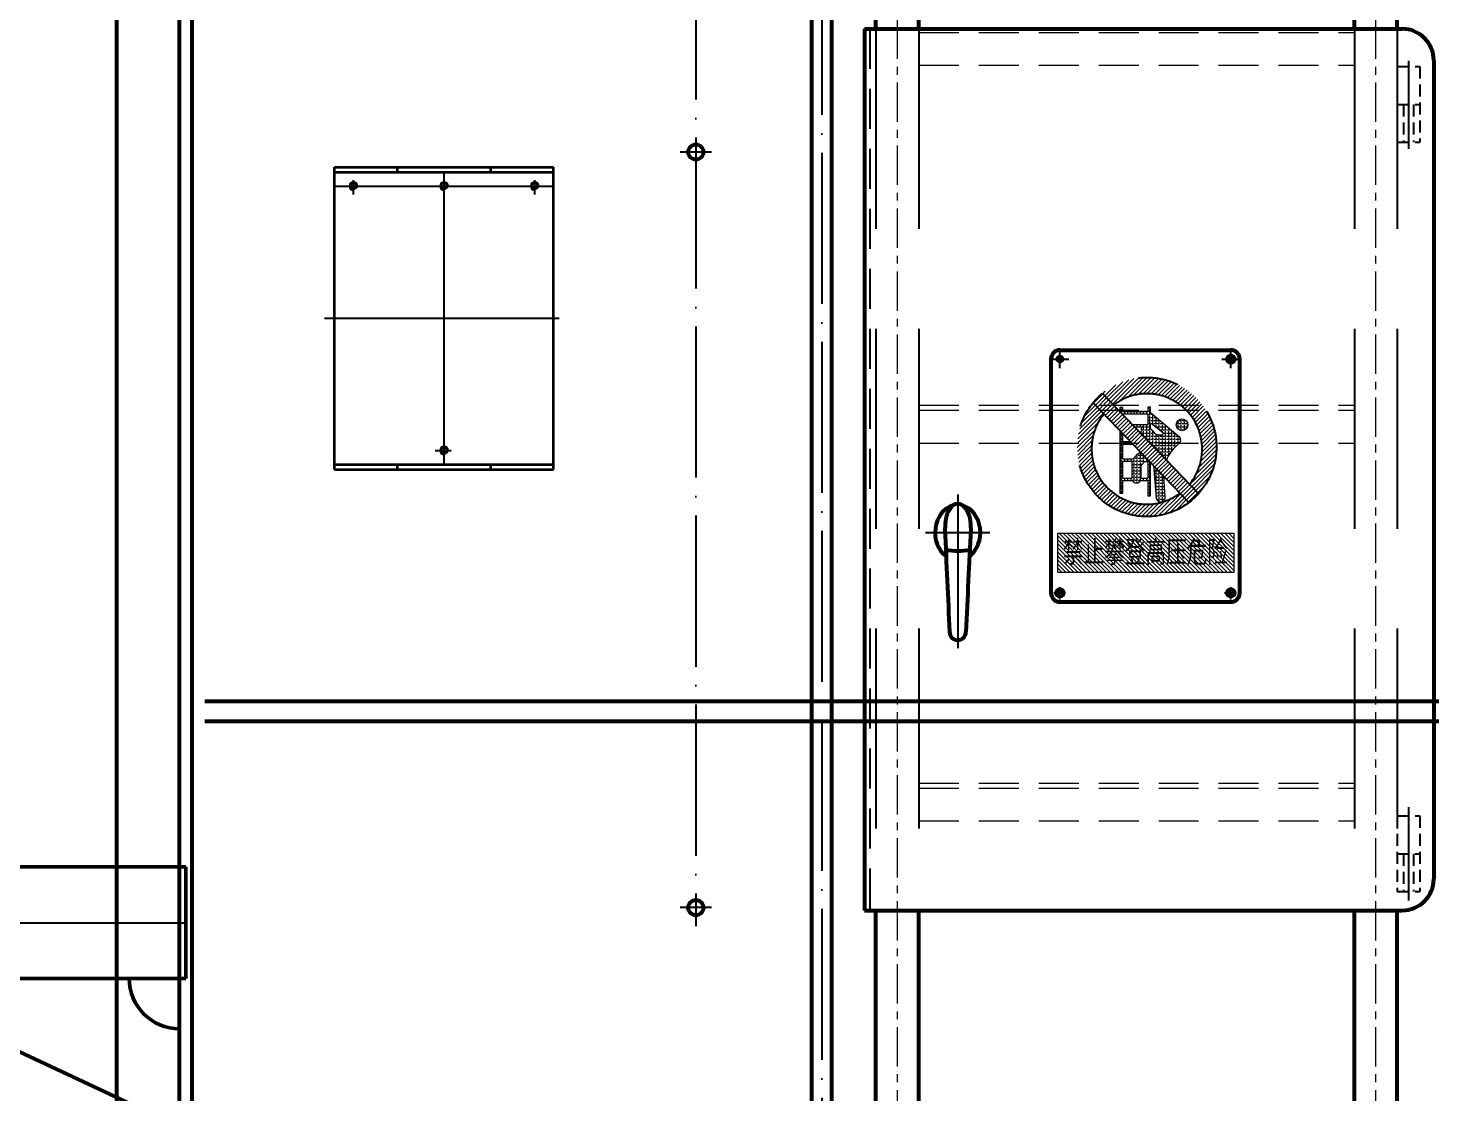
# Model space of a CAD drawing. Header units: inches. Extents: x 0 to 15444, y 0 to 10920.
# Drawn here: x 10548 to 11668, y 6848 to 7693 of the extents above; entities that cross this region are included whole.
import ezdxf
from ezdxf.enums import TextEntityAlignment as Align

# ---------------------------------------------------------------- set-up
doc = ezdxf.new("R2010")
doc.units = ezdxf.units.IN
doc.header["$LTSCALE"] = 5
doc.header["$MEASUREMENT"] = 0
for name, pattern in [('ACAD_ISO04W100', [30, 24, -3, 0, -3]), ('CENTER', [2, 1.25, -0.25, 0.25, -0.25]), ('HIDDEN', [9.525, 6.35, -3.175]), ('PHANTOM', [63.5, 31.75, -6.35, 6.35, -6.35, 6.35, -6.35])]:
    doc.linetypes.add(name, pattern=pattern)
doc.layers.get('0').update_dxf_attribs({"color": 1, "linetype": 'ACAD_ISO04W100'})
for name, color, linetype, lineweight in [('1', 4, 'Continuous', 53), ('2', 3, 'Continuous', 20), ('3', 6, 'HIDDEN', 20), ('4', 2, 'PHANTOM', 25)]:
    doc.layers.add(name, color=color, linetype=linetype, lineweight=lineweight)
doc.styles.add('chinese', font='simhei.ttf')
pattern_1 = [(90, (19301.47, 10412.4328), (-2.494643, 2e-16), [1.8142857, -0.680357]), (180, (19301.47, 10412.4328), (-3e-16, -2.494643), [1.8142857, -0.680357])]

# ---------------------------------------------------------------- blocks, each defined once
blk = doc.blocks.new('safsdf')
at = {"ltscale": 100}
blk.add_line((12172.1, 20759.7), (11962.9, 20759.7), dxfattribs=at)
at = {"layer": '1', "lineweight": 50, "ltscale": 100}
for p, q in [((12146.9, 20834.7), (12162.9, 20834.7)), ((12146.9, 20834.7), (12146.9, 20684.7)), ((12146.9, 20834.7), (12162.9, 20834.7)), ((12146.9, 20834.7), (12162.9, 20834.7)), ((12146.9, 20834.7), (12146.9, 20684.7)), ((12146.9, 20834.7), (12162.9, 20834.7)), ((12162.9, 20834.7), (12162.9, 20684.7)), ((12060.3, 20804), (11962.9, 20804)), ((11962.9, 20804), (11962.9, 20715.5)), ((12146.9, 20804), (12060.3, 20804)), ((12112.9, 20715.5), (11962.9, 20715.5)), ((12112.9, 20715.5), (12002.9, 20715.5)), ((12112.9, 20665.5), (12112.9, 20715.5)), ((12146.9, 20684.7), (12162.9, 20684.7)), ((12146.9, 20684.7), (12162.9, 20684.7)), ((12146.9, 20684.7), (12162.9, 20684.7)), ((12146.9, 20684.7), (12162.9, 20684.7)), ((11967.9, 20675.5), (11967.9, 20597.8)), ((11967.9, 20597.8), (12112.9, 20665.5))]:
    blk.add_line(p, q, dxfattribs=at)
at = {"layer": '1', "lineweight": 30, "ltscale": 100}
blk.add_line((12146.9, 20715.5), (12112.9, 20715.5), dxfattribs=at)
at = {"layer": '1', "lineweight": 50, "ltscale": 100}
blk.add_arc((11967.9, 20715.5), 40, 270, 0, dxfattribs=at)
blk = doc.blocks.new('油面温度计底板')
at = {"ltscale": 40}
for p, q in [((8364.4, 7430), (8364.4, 7663.5)), ((8277.4, 7651.7), (8451.4, 7651.7)), ((8269.4, 7546.7), (8455.7, 7546.7))]:
    blk.add_line(p, q, dxfattribs=at)
at = {"ltscale": 5}
for p, q in [((8292.4, 7645.1), (8292.4, 7656.4)), ((8436.4, 7645.1), (8436.4, 7656.4)), ((8357.3, 7441.7), (8370, 7441.7))]:
    blk.add_line(p, q, dxfattribs=at)
at = {"layer": '1', "lineweight": 35}
for p, q in [((8277.4, 7666.7), (8451.4, 7666.7)), ((8277.4, 7426.7), (8277.4, 7666.7)), ((8277.4, 7662.7), (8451.4, 7662.7)), ((8327.4, 7662.7), (8327.4, 7666.7)), ((8401.4, 7662.7), (8401.4, 7666.7)), ((8451.4, 7426.7), (8451.4, 7666.7)), ((8277.4, 7430.7), (8451.4, 7430.7)), ((8327.4, 7426.7), (8327.4, 7430.7)), ((8401.4, 7426.7), (8401.4, 7430.7)), ((8277.4, 7426.7), (8451.4, 7426.7))]:
    blk.add_line(p, q, dxfattribs=at)
for centre in [(8292.4, 7651.7), (8364.4, 7651.7), (8436.4, 7651.7), (8364.4, 7441.7)]:
    blk.add_circle(centre, 2.5, dxfattribs=at)
at = {"layer": '2', "lineweight": 9}
for centre in [(8292.4, 7651.7), (8364.4, 7651.7), (8436.4, 7651.7), (8364.4, 7441.7)]:
    blk.add_arc(centre, 3.5, 0, 270, dxfattribs=at)
blk = doc.blocks.new('543')
at = {"ltscale": 20}
for p, q in [((-504.1, 1377), (-504.1, 1255.1)), ((-529.6, 1346.8), (-478.5, 1346.8))]:
    blk.add_line(p, q, dxfattribs=at)
at = {"layer": '1'}
for centre, radius, start, end in [((-504.1, 1363.1), 6.5, 34.2395, 145.7605), ((-504.1, 1374.8), 42.5, 257.0482, 282.9518), ((-504.1, 1267.9), 6.5, 180, 0)]:
    blk.add_arc(centre, radius, start, end, dxfattribs=at)
for start_param, end_param in [(3.362423, 5.741612), (0.541574, 2.920762)]:
    blk.add_ellipse((-504.1, 1346.8), major_axis=(0, -22), ratio=0.818182, start_param=start_param, end_param=end_param, dxfattribs=at)
for points in [[(-509.4, 1366.7), (-510.4, 1365.5), (-514.3, 1349.4)], [(-498.7, 1366.7), (-497.7, 1365.5), (-493.8, 1349.4)], [(-514.3, 1349.4), (-510.6, 1267.9)], [(-493.8, 1349.4), (-497.6, 1267.9)]]:
    blk.add_spline(points, degree=3, dxfattribs=at)
blk = doc.blocks.new('vghuip')
at = {"layer": '2'}
h = blk.add_hatch(dxfattribs=at)
h.set_pattern_fill('ANSI31', color=256, scale=0.714286, angle=180, style=0)
h.set_pattern_definition([(225, (19301.47, 10412.4328), (1.6036172, -1.6036172), [])])
h.paths.add_polyline_path([(17768.3, 11428.2, 0.163551), (17801.6, 11439.4), (17794.6, 11446.8, -0.88461), (17734.3, 11509.7), (17725.7, 11518.6, 0.634279)])
h.paths.add_polyline_path([(17733, 11526), (17741.7, 11516.9, -0.88988), (17802.2, 11454.1), (17809.4, 11446.5, 0.648874), (17768.3, 11538.7, 0.174899)])
h.paths.add_polyline_path([(17733, 11526, 0.047041), (17725.7, 11518.6), (17801.6, 11439.4, 0.047735), (17809.4, 11446.5)])
h = blk.add_hatch(dxfattribs=at)
h.set_pattern_fill('ANGLE', color=256, scale=0.357143, angle=90, style=0)
h.set_pattern_definition(pattern_1)
h.paths.add_polyline_path([(17796.3, 11496.5, 1), (17796.3, 11505.8, 1)])
h.paths.add_polyline_path([(17771.3, 11510.8), (17771.3, 11515.1), (17769.1, 11515.1), (17769.1, 11511.8), (17749.3, 11511.8), (17749.3, 11514.8), (17746.9, 11514.8), (17746.9, 11511.6), (17749.3, 11509.1), (17749.3, 11509.9), (17769.1, 11509.9), (17769.1, 11501.1), (17756.9, 11501.1), (17758.8, 11499.2), (17764.3, 11499.1, 0.126708), (17763.8, 11494), (17783.9, 11473), (17784.1, 11473.6), (17784.5, 11474.7), (17785.3, 11476.3), (17786.2, 11477.9), (17787.7, 11480), (17789.4, 11482), (17791.2, 11483.9), (17793.5, 11486.1), (17794.4, 11487.2), (17794.7, 11487.7), (17795, 11488.9), (17794.8, 11489.9), (17794.4, 11491.4)])
h.paths.add_polyline_path([(17780.9, 11493.6), (17780.5, 11493.2), (17779.7, 11493), (17778.8, 11493), (17777.8, 11493), (17777.2, 11493.2), (17776.3, 11493.2), (17775.4, 11493.6), (17774.4, 11494.7), (17773.3, 11496), (17771.8, 11497.7), (17771.3, 11498.2), (17771.3, 11501.8), (17771.5, 11502.1), (17771.7, 11502.3), (17781.3, 11494.6), (17781.3, 11494)], flags=16)
h = blk.add_hatch(dxfattribs=at)
h.set_pattern_fill('ANGLE', color=256, scale=0.357143, angle=90, style=0)
h.set_pattern_definition(pattern_1)
h.paths.add_polyline_path([(17757.5, 11473.9), (17749.3, 11473.9), (17749.3, 11485.4), (17757.5, 11485.4), (17755.5, 11487.5), (17749.3, 11487.5), (17749.3, 11494), (17746.9, 11496.5), (17746.9, 11446.7), (17749.3, 11446.7), (17749.3, 11456.9), (17756.9, 11456.9, 0.593681), (17763.3, 11456.9), (17769.1, 11456.9), (17769.1, 11444.8), (17771.3, 11444.8), (17771.3, 11471), (17763.6, 11479.1, 0.140736)])
h.paths.add_polyline_path([(17763.7, 11468.5), (17765, 11470.4), (17766.8, 11472), (17769.1, 11472), (17769.1, 11458.8), (17763.7, 11458.8)], flags=16)
h.paths.add_polyline_path([(17756.5, 11458.8), (17749.3, 11458.8), (17749.3, 11472.1), (17756.5, 11472.1)], flags=16)
h = blk.add_hatch(dxfattribs=at)
h.set_pattern_fill('ANGLE', color=256, scale=0.357143, angle=90, style=0)
h.set_pattern_definition(pattern_1)
h.paths.add_polyline_path([(17775.7, 11443, 0.96445), (17782.9, 11443.8), (17781.7, 11460.3), (17773.7, 11468.5)])
h = blk.add_hatch(dxfattribs=at)
h.set_pattern_fill('ANSI31', color=256, scale=0.714286, angle=90, style=0)
h.set_pattern_definition([(135, (19301.47, 10412.4328), (-1.6036172, -1.6036172), [])])
h.paths.add_polyline_path([(17837.5, 11383.9), (17837.5, 11415.1), (17697.6, 11415.1), (17697.6, 11383.9)])
at = {"color": 1, "linetype": 'CENTER', "lineweight": 9, "ltscale": 5}
for p, q in [((17570.2, 10791.6), (17570.2, 12874.7)), ((17950.2, 10791.6), (17950.2, 12874.7))]:
    blk.add_line(p, q, dxfattribs=at)
at = {"ltscale": 2}
for p, q in [((17976.2, 11790.2), (17976.2, 11720.3)), ((17976.2, 11197.5), (17976.2, 11123.3))]:
    blk.add_line(p, q, dxfattribs=at)
at = {"ltscale": 20}
for p, q in [((17692.2, 11553.3), (17706.4, 11553.3)), ((17695.1, 11553.3), (17703.5, 11553.3)), ((17699.3, 11546.2), (17699.3, 11560.5)), ((17699.3, 11548.8), (17699.3, 11557.8)), ((17827.9, 11553.3), (17842.2, 11553.3)), ((17830.9, 11553.3), (17839.3, 11553.3)), ((17835, 11546.2), (17835, 11560.5)), ((17835, 11549), (17835, 11559.2)), ((17699.3, 11363.3), (17699.3, 11372.3)), ((17699.3, 11362.5), (17699.3, 11371.8)), ((17835, 11363.3), (17835, 11372.3)), ((17835, 11362.5), (17835, 11371.8)), ((17694.4, 11367.6), (17703.3, 11367.6)), ((17695.2, 11367.6), (17703.6, 11367.6)), ((17830.1, 11367.6), (17839, 11367.6)), ((17830.9, 11367.6), (17839.3, 11367.6))]:
    blk.add_line(p, q, dxfattribs=at)
for p, q in [((17725.7, 11518.6), (17801.6, 11439.4)), ((17733, 11526), (17809.4, 11446.5))]:
    blk.add_line(p, q)
blk.add_circle((17768.3, 11483.5), 55.3)
for start, end in [(320.5538, 127.2147), (140.8123, 306.7974)]:
    blk.add_arc((17768.3, 11481.9), 43.9, start, end)
at = {"layer": '1'}
for p, q in [((17553.2, 11815.5), (17553.2, 12874.7)), ((17587.2, 11815.5), (17587.2, 12874.7)), ((17933.2, 11815.5), (17933.2, 12874.7)), ((17967.2, 11815.5), (17967.2, 12874.7)), ((17553.2, 10791.6), (17553.2, 11115.5)), ((17587.2, 10791.6), (17587.2, 11115.5)), ((17933.2, 10791.6), (17933.2, 11115.5)), ((17967.2, 10791.6), (17967.2, 11115.5))]:
    blk.add_line(p, q, dxfattribs=at)
at = {"layer": '1', "linetype": 'Continuous', "ltscale": 25.4}
for p, q in [((17544.2, 11815.5), (17971.2, 11815.5)), ((17544.2, 11815.5), (17544.2, 11115.5)), ((17996.2, 11790.5), (17996.2, 11140.5)), ((17692.2, 11367.6), (17692.2, 11553.3)), ((17699.3, 11560.5), (17835, 11560.5)), ((17842.2, 11367.6), (17842.2, 11553.3)), ((17699.3, 11360.5), (17835, 11360.5)), ((17544.2, 11115.5), (17971.2, 11115.5))]:
    blk.add_line(p, q, dxfattribs=at)
for centre, radius in [((17699.3, 11553.3), 1.79), ((17835, 11553.3), 2.86), ((17835, 11553.3), 1.79), ((17699.3, 11367.6), 2.86), ((17699.3, 11367.6), 2.86), ((17835, 11367.6), 2.86)]:
    blk.add_circle(centre, radius, dxfattribs=at)
for centre, radius, start, end in [((17971.2, 11790.5), 25, 0, 90), ((17699.3, 11553.3), 7.14, 90, 180), ((17835, 11553.3), 7.14, 360, 90), ((17699.3, 11367.6), 7.14, 180, 270), ((17835, 11367.6), 7.14, 270, 360), ((17971.2, 11140.5), 25, 270, 0)]:
    blk.add_arc(centre, radius, start, end, dxfattribs=at)
at = {"layer": '2', "color": 7}
for p, q in [((17746.9, 11514.8), (17746.9, 11511.6)), ((17749.3, 11514.8), (17746.9, 11514.8)), ((17749.3, 11511.8), (17749.3, 11514.8)), ((17749.3, 11511.8), (17769.1, 11511.8)), ((17749.3, 11509.9), (17769.1, 11509.9)), ((17749.3, 11509.1), (17749.3, 11509.9)), ((17771.3, 11515.1), (17769.1, 11515.1)), ((17769.1, 11515.1), (17769.1, 11511.8)), ((17769.1, 11509.9), (17769.1, 11501.1)), ((17771.3, 11510.8), (17771.3, 11515.1)), ((17771.3, 11510.8), (17794.4, 11491.4)), ((17771.3, 11510.8), (17794.4, 11491.4)), ((17746.9, 11496.5), (17746.9, 11446.7)), ((17749.3, 11487.5), (17749.3, 11494)), ((17769.1, 11501.1), (17756.9, 11501.1)), ((17764.3, 11499.1), (17758.8, 11499.2)), ((17771.3, 11501.8), (17771.5, 11502.1)), ((17771.3, 11498.2), (17771.3, 11501.8)), ((17771.8, 11497.7), (17771.3, 11498.2)), ((17771.5, 11502.1), (17771.7, 11502.3)), ((17771.7, 11502.3), (17781.3, 11494.6)), ((17773.3, 11496), (17771.8, 11497.7)), ((17774.4, 11494.7), (17773.3, 11496)), ((17775.4, 11493.6), (17774.4, 11494.7)), ((17781.3, 11494), (17780.9, 11493.6)), ((17781.3, 11494.6), (17781.3, 11494)), ((17755.5, 11487.5), (17749.3, 11487.5)), ((17749.3, 11473.9), (17749.3, 11485.4)), ((17757.5, 11485.4), (17749.3, 11485.4)), ((17776.3, 11493.2), (17775.4, 11493.6)), ((17777.2, 11493.2), (17776.3, 11493.2)), ((17777.8, 11493), (17777.2, 11493.2)), ((17778.8, 11493), (17777.8, 11493)), ((17779.7, 11493), (17778.8, 11493)), ((17780.5, 11493.2), (17779.7, 11493)), ((17780.9, 11493.6), (17780.5, 11493.2)), ((17791.2, 11483.9), (17789.4, 11482)), ((17793.5, 11486.1), (17791.2, 11483.9)), ((17794.4, 11487.2), (17793.5, 11486.1)), ((17794.4, 11491.4), (17794.8, 11489.9)), ((17794.7, 11487.7), (17794.4, 11487.2)), ((17795, 11488.9), (17794.7, 11487.7)), ((17794.8, 11489.9), (17795, 11488.9)), ((17757.5, 11473.9), (17749.3, 11473.9)), ((17749.3, 11458.8), (17749.3, 11472.1)), ((17756.5, 11472.1), (17749.3, 11472.1)), ((17756.5, 11472.1), (17756.5, 11458.8)), ((17765, 11470.4), (17766.8, 11472)), ((17766.8, 11472), (17769.1, 11472)), ((17769.1, 11472), (17769.1, 11458.8)), ((17784.1, 11473.6), (17783.9, 11473)), ((17784.5, 11474.7), (17784.1, 11473.6)), ((17785.3, 11476.3), (17784.5, 11474.7)), ((17786.2, 11477.9), (17785.3, 11476.3)), ((17787.7, 11480), (17786.2, 11477.9)), ((17789.4, 11482), (17787.7, 11480)), ((17763.7, 11468.5), (17765, 11470.4)), ((17763.7, 11458.8), (17763.7, 11468.5)), ((17771.3, 11444.8), (17771.3, 11471)), ((17773.7, 11468.5), (17775.7, 11443.5)), ((17782.9, 11443.8), (17781.7, 11460.3)), ((17749.3, 11458.8), (17756.5, 11458.8)), ((17749.3, 11446.7), (17749.3, 11456.9)), ((17749.3, 11456.9), (17756.9, 11456.9)), ((17763.3, 11456.9), (17769.1, 11456.9)), ((17763.7, 11458.8), (17769.1, 11458.8)), ((17769.1, 11456.9), (17769.1, 11444.8)), ((17746.9, 11446.7), (17749.3, 11446.7)), ((17769.1, 11444.8), (17771.3, 11444.8))]:
    blk.add_line(p, q, dxfattribs=at)
at = {"layer": '2'}
blk.add_lwpolyline([(17697.6, 11383.9), (17697.6, 11415.1), (17837.5, 11415.1), (17837.5, 11383.9)], close=True, dxfattribs=at)
for centre in [(17699.3, 11553.3), (17835, 11367.6)]:
    blk.add_circle(centre, 2.86, dxfattribs=at)
at = {"layer": '2', "color": 7}
blk.add_circle((17796.3, 11501.1), 4.65, dxfattribs=at)
for centre, radius, start, end in [((17774, 11495.4), 10.4, 159.129, 188.0144), ((17769.6, 11466), 14.5, 114.623, 146.6668), ((17760.1, 11458.6), 3.62, 208.6064, 331.3936), ((17779.3, 11443.5), 3.63, 180.353, 4.5)]:
    blk.add_arc(centre, radius, start, end, dxfattribs=at)
at = {"layer": '3', "lineweight": -3}
blk.add_line((17548.2, 11815.5), (17548.2, 11115.5), dxfattribs=at)
at = {"layer": '3', "lineweight": -3, "ltscale": 5}
for p, q in [((17553.2, 11815.5), (17553.2, 11115.5)), ((17587.2, 11815.5), (17587.2, 11115.5)), ((17933.2, 11815.5), (17933.2, 11115.5)), ((17967.2, 11815.5), (17967.2, 11115.5))]:
    blk.add_line(p, q, dxfattribs=at)
at = {"layer": '3'}
for p, q in [((17587.2, 11812.6), (17933.2, 11812.6)), ((17587.2, 11786.6), (17933.2, 11786.6)), ((17587.2, 11516.6), (17933.2, 11516.6)), ((17587.2, 11512.6), (17933.2, 11512.6)), ((17587.2, 11486.6), (17933.2, 11486.6)), ((17587.2, 11216.6), (17933.2, 11216.6)), ((17587.2, 11212.6), (17933.2, 11212.6)), ((17587.2, 11186.6), (17933.2, 11186.6))]:
    blk.add_line(p, q, dxfattribs=at)
at = {"layer": '3', "lineweight": -3, "ltscale": 0.3}
for p, q in [((17967.2, 11785.5), (17967.2, 11725.5)), ((17967.2, 11785.5), (17985.2, 11785.5)), ((17985.2, 11785.5), (17985.2, 11725.5)), ((17967.2, 11755.5), (17985.2, 11755.5)), ((17972.2, 11755.5), (17972.2, 11725.5)), ((17980.2, 11755.5), (17980.2, 11725.5)), ((17967.2, 11725.5), (17985.2, 11725.5)), ((17967.2, 11190.5), (17967.2, 11130.5)), ((17967.2, 11190.5), (17985.2, 11190.5)), ((17985.2, 11190.5), (17985.2, 11130.5)), ((17967.2, 11160.5), (17985.2, 11160.5)), ((17972.2, 11160.5), (17972.2, 11130.5)), ((17980.2, 11160.5), (17980.2, 11130.5)), ((17967.2, 11130.5), (17985.2, 11130.5))]:
    blk.add_line(p, q, dxfattribs=at)
blk.add_blockref('543', (18122.2, 10068.7))
at = {"layer": '4', "color": 7, "style": 'chinese', "width": 0.7}
blk.add_text('禁止攀登高压危险', height=17.14, dxfattribs=at).set_placement((17767.2, 11400.3), align=Align.MIDDLE_CENTER)

msp = doc.modelspace()

# ---------------------------------------------------------------- linework, layer by layer
for p, q in [((11177.827, 8494.881), (11177.827, 6422.881)), ((11077.827, 8206.802), (11077.827, 6980.143)), ((11090.327, 7594.881), (11065.327, 7594.881)), ((11090.327, 7594.881), (11065.327, 7594.881)), ((11090.327, 6994.881), (11065.327, 6994.881)), ((11090.327, 6994.881), (11065.327, 6994.881))]:
    msp.add_line(p, q)
at = {"layer": '1'}
for p, q in [((10667.827, 6574.881), (10667.827, 8494.881)), ((10677.827, 6574.881), (10677.827, 8494.881)), ((11169.827, 6574.881), (11169.827, 8482.881)), ((11185.827, 6574.881), (11185.827, 8482.881)), ((10687.827, 7158.881), (11667.827, 7158.881)), ((10687.827, 7142.881), (11667.827, 7142.881))]:
    msp.add_line(p, q, dxfattribs=at)
at = {"layer": '1', "ltscale": 5}
msp.add_line((10617.827, 6574.881), (10617.827, 8482.881), dxfattribs=at)
at = {"layer": '1'}
for centre in [(11077.827, 7594.881), (11077.827, 6994.881)]:
    msp.add_circle(centre, 6, dxfattribs=at)

# ---------------------------------------------------------------- block references
msp.add_blockref('油面温度计底板', (2513.46, -83.86))
at = {"xscale": -1}
msp.add_blockref('safsdf', (22635.692, -13776.859), dxfattribs=at)
at = {"layer": '4', "ltscale": 5}
msp.add_blockref('vghuip', (-6332.334, -4122.837), dxfattribs=at)

doc.saveas('drawing.dxf')
